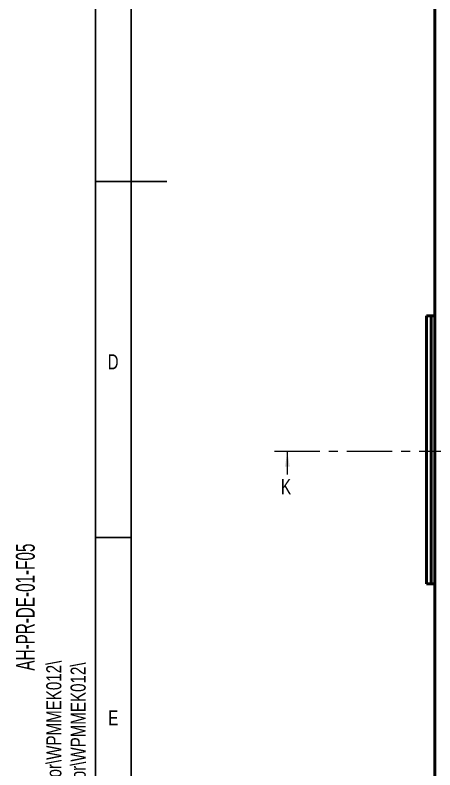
# Model space of a CAD drawing. Header units: millimetres. Extents: x 4 to 420, y 5 to 292.
# Drawn here: x 3.7 to 62.7, y 65.9 to 171.9 of the extents above; entities that cross this region are included whole.
import ezdxf

# ---------------------------------------------------------------- set-up
doc = ezdxf.new("R2010")
doc.units = ezdxf.units.MM
doc.linetypes.add('CENTER', pattern=[10.16, 6.35, -1.27, 1.27, -1.27])
doc.layers.add('FORMAT', color=7, linetype='Continuous')
doc.styles.add('SLDTEXTSTYLE0', font='TXT', dxfattribs={"width": 0.75})
doc.styles.add('SLDTEXTSTYLE1', font='TXT', dxfattribs={"width": 0.666667})
doc.styles.add('SLDTEXTSTYLE2', font='TXT', dxfattribs={"width": 0.605})

# ---------------------------------------------------------------- blocks, each defined once
blk = doc.blocks.new('SW_NOTE_0')
at = {"layer": 'FORMAT', "color": 0, "char_height": 2.6458, "attachment_point": 1, "rotation": 90}
for s, insert, style in [('AH-PR-DE-01-F05', (-3.44, 74.57), 'SLDTEXTSTYLE2'), ('Issue Date: 01.01.2018   /   Issue No.:   4    /', (-3.41, 0), 'SLDTEXTSTYLE1')]:
    blk.add_mtext(s, dxfattribs=dict(at, insert=insert, style=style))

msp = doc.modelspace()

# ---------------------------------------------------------------- linework, layer by layer
at = {"color": 7, "linetype": 'Continuous', "lineweight": 25}
for p, q in [((15, 5), (15, 292)), ((20, 10), (20, 287)), ((14.999, 148.5), (25.001, 148.5)), ((20, 148.5), (15, 148.5)), ((20, 98.5), (15, 98.5))]:
    msp.add_line(p, q, dxfattribs=at)
at = {"color": 7, "linetype": 'Continuous', "lineweight": 50}
for p, q in [((62.6573, 40.7577), (62.6573, 232.7577)), ((61.4573, 129.6377), (61.4573, 92.0377)), ((62.1436, 129.6377), (61.4573, 129.6377)), ((62.1436, 129.6377), (62.1436, 92.0377)), ((62.6573, 129.6377), (62.1436, 129.6377)), ((62.1436, 92.0377), (61.4573, 92.0377)), ((62.6573, 92.0377), (62.1436, 92.0377))]:
    msp.add_line(p, q, dxfattribs=at)
at = {"color": 7, "linetype": 'CENTER', "lineweight": 18}
msp.add_line((66.8127, 110.5834), (39.9412, 110.5834), dxfattribs=at)
at = {"color": 7, "linetype": 'Continuous', "lineweight": 18}
msp.add_line((41.9412, 107.366), (41.9412, 110.5834), dxfattribs=at)
msp.add_solid([(41.9412, 110.5834), (41.6026, 108.4667), (42.2799, 108.4667)], dxfattribs=at)

# ---------------------------------------------------------------- block references
at = {"layer": 'FORMAT', "color": 7}
msp.add_blockref('SW_NOTE_0', (7.2676, 5.2557), dxfattribs=at)

# ---------------------------------------------------------------- texts
at = {"color": 7, "linetype": 'Continuous', "lineweight": 0, "char_height": 2.1167, "attachment_point": 2, "style": 'SLDTEXTSTYLE0'}
for s, insert in [('D', (17.4748, 124.2463)), ('E', (17.5042, 74.2463))]:
    msp.add_mtext(s, dxfattribs=dict(at, insert=insert))
at = {"color": 7, "linetype": 'Continuous', "insert": (41.0384, 106.7204), "char_height": 2.1167, "attachment_point": 1, "style": 'SLDTEXTSTYLE0'}
msp.add_mtext('K', dxfattribs=at)
at = {"layer": 'FORMAT', "char_height": 2.116667, "attachment_point": 1, "rotation": 90, "style": 'SLDTEXTSTYLE0'}
for insert in [(8.0934, 29.5551), (11.5072, 29.3026)]:
    msp.add_mtext('D:\\\\ASG\\\\01 WIP\\\\82-ME-Mortise Exterior\\\\WPMMEK012\\\\', dxfattribs=dict(at, insert=insert))

doc.saveas('drawing.dxf')
